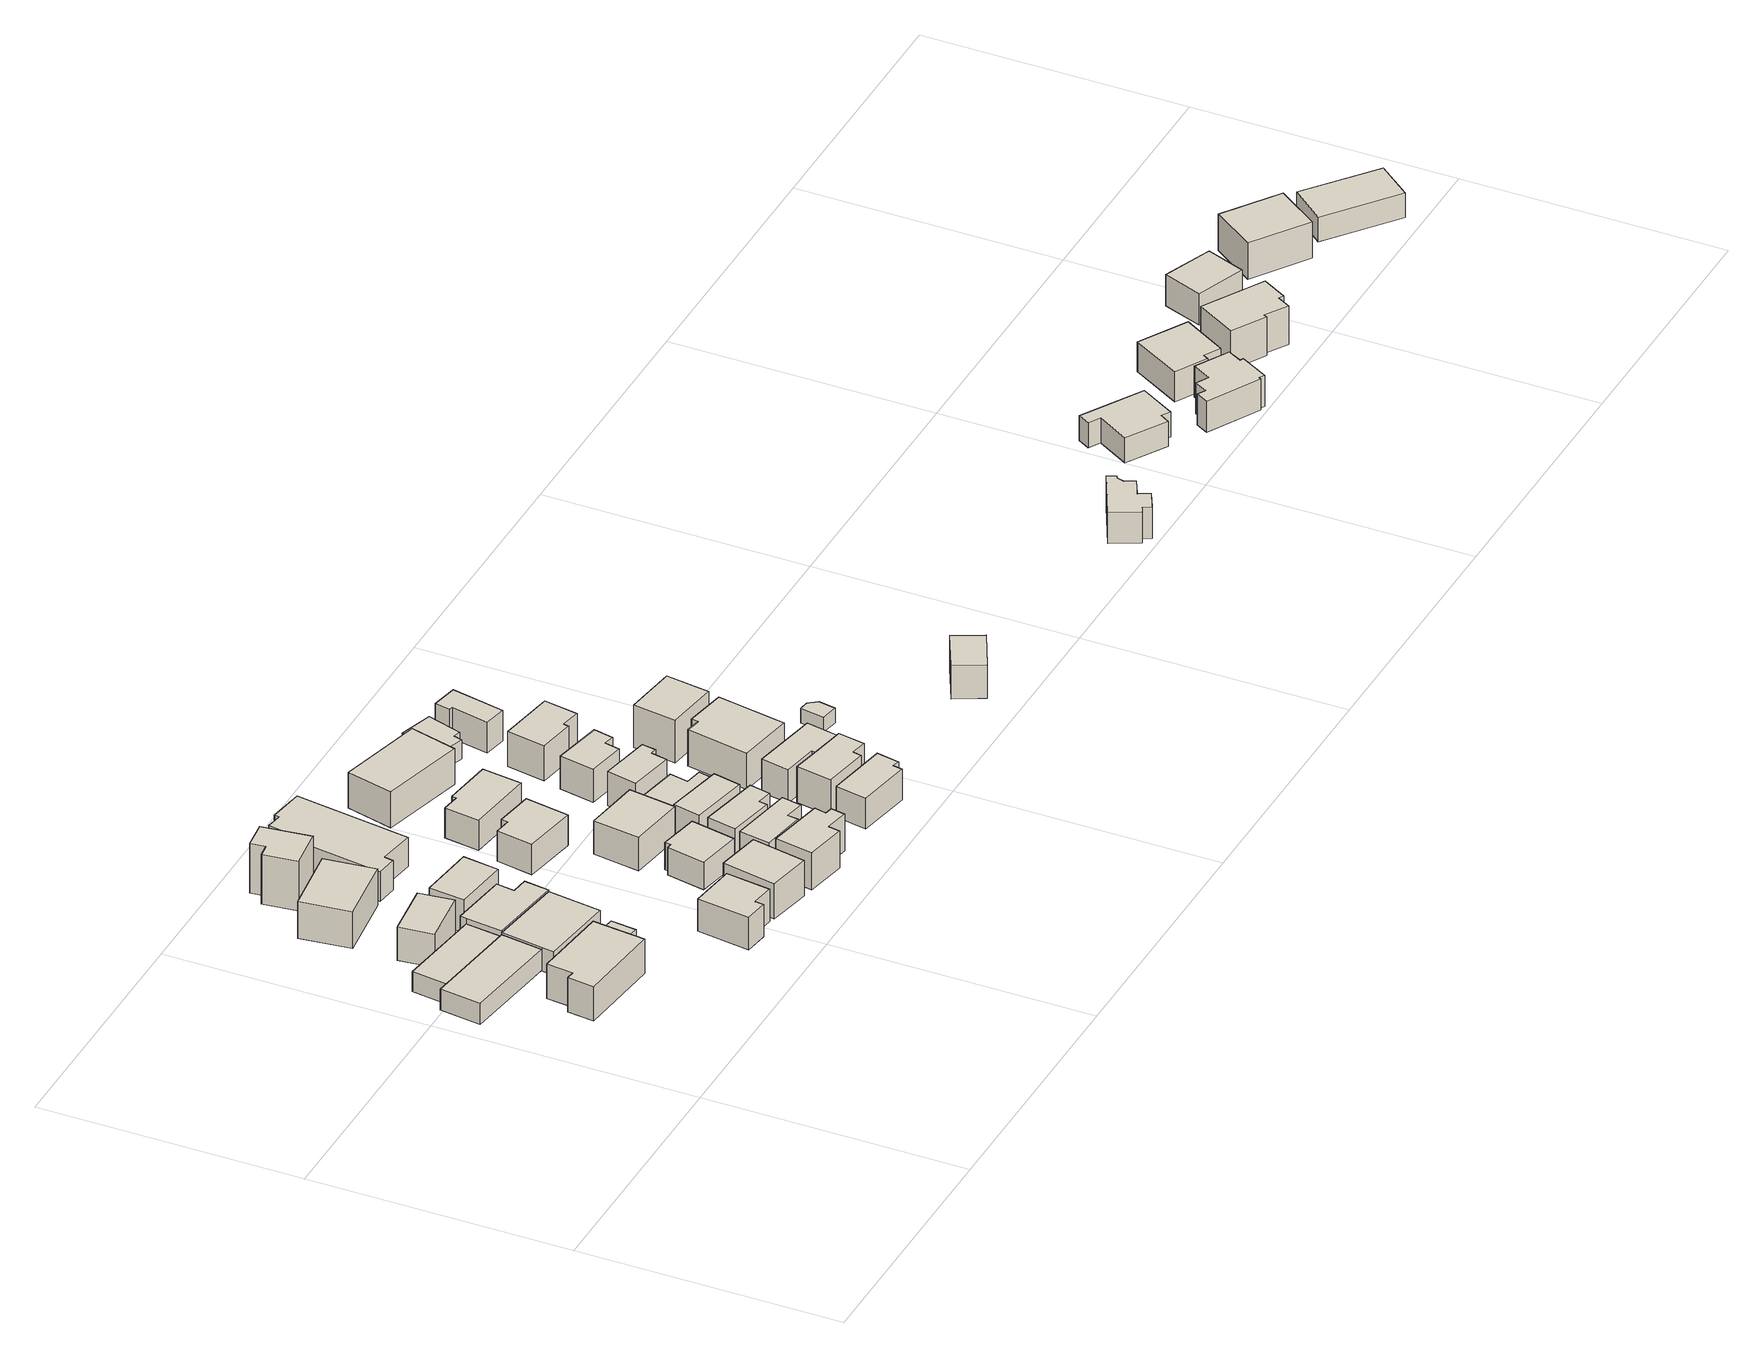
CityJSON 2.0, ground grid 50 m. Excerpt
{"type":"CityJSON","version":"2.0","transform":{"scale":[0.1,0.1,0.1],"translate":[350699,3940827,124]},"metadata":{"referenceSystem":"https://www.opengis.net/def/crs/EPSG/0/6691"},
"CityObjects":{
"building1":{"type":"Building","attributes":{"usage":"441","measuredHeight":4.8,"storeysAboveGround":1,"BuildingIDAttribute.prefecture":"14","BuildingIDAttribute.city":"14151","BuildingDetailAttribute.totalFloorArea":152.05,"BuildingDetailAttribute.buildingFootprintArea":152.05,"BuildingDetailAttribute.buildingStructureType":"610","BuildingDetailAttribute.buildingStructureOrgType":"2","BuildingDetailAttribute.orgUsage":"180","BuildingDetailAttribute.surveyYear":2015,"BuildingRiverFloodingRiskAttribute.description":"6","BuildingRiverFloodingRiskAttribute.rankOrg":"1","BuildingRiverFloodingRiskAttribute.depth":0.193,"BuildingRiverFloodingRiskAttribute.adminType":"2","BuildingRiverFloodingRiskAttribute.scale":"1"},"geometry":[{"type":"Solid","lod":"1","boundaries":[[[[0,1,2,3,4]],[[3,5,6,4]],[[2,7,5,3]],[[1,8,7,2]],[[0,9,8,1]],[[4,6,9,0]],[[5,7,8,9,6]]]]}]},
"building2":{"type":"Building","attributes":{"usage":"411","measuredHeight":8.4,"storeysAboveGround":2,"BuildingIDAttribute.prefecture":"14","BuildingIDAttribute.city":"14151","BuildingDetailAttribute.totalFloorArea":268.49,"BuildingDetailAttribute.buildingFootprintArea":134.24,"BuildingDetailAttribute.buildingStructureType":"601","BuildingDetailAttribute.buildingStructureOrgType":"1","BuildingDetailAttribute.orgUsage":"10","BuildingDetailAttribute.surveyYear":2015,"BuildingRiverFloodingRiskAttribute.description":"6","BuildingRiverFloodingRiskAttribute.rankOrg":"2","BuildingRiverFloodingRiskAttribute.depth":0.603,"BuildingRiverFloodingRiskAttribute.adminType":"2","BuildingRiverFloodingRiskAttribute.scale":"2"},"geometry":[{"type":"Solid","lod":"1","boundaries":[[[[10,11,12,13,14,15]],[[14,16,17,15]],[[13,18,16,14]],[[12,19,18,13]],[[11,20,19,12]],[[10,21,20,11]],[[15,17,21,10]],[[16,18,19,20,21,17]]]]}]},
"building3":{"type":"Building","attributes":{"usage":"441","measuredHeight":4.3,"storeysAboveGround":1,"BuildingIDAttribute.prefecture":"14","BuildingIDAttribute.city":"14151","BuildingDetailAttribute.totalFloorArea":118.46,"BuildingDetailAttribute.buildingFootprintArea":118.46,"BuildingDetailAttribute.buildingStructureType":"610","BuildingDetailAttribute.buildingStructureOrgType":"2","BuildingDetailAttribute.orgUsage":"180","BuildingDetailAttribute.surveyYear":2015,"BuildingRiverFloodingRiskAttribute.description":"6","BuildingRiverFloodingRiskAttribute.rankOrg":"1","BuildingRiverFloodingRiskAttribute.depth":0.273,"BuildingRiverFloodingRiskAttribute.adminType":"2","BuildingRiverFloodingRiskAttribute.scale":"1"},"geometry":[{"type":"Solid","lod":"1","boundaries":[[[[22,23,24,25]],[[24,26,27,25]],[[23,28,26,24]],[[22,29,28,23]],[[25,27,29,22]],[[26,28,29,27]]]]}]},
"building4":{"type":"Building","attributes":{"usage":"412","measuredHeight":7.8,"storeysAboveGround":2,"BuildingIDAttribute.prefecture":"14","BuildingIDAttribute.city":"14151","BuildingDetailAttribute.totalFloorArea":141.55,"BuildingDetailAttribute.buildingFootprintArea":70.78,"BuildingDetailAttribute.buildingStructureType":"610","BuildingDetailAttribute.buildingStructureOrgType":"2","BuildingDetailAttribute.orgUsage":"20","BuildingDetailAttribute.surveyYear":2015,"BuildingRiverFloodingRiskAttribute.description":"6","BuildingRiverFloodingRiskAttribute.rankOrg":"1","BuildingRiverFloodingRiskAttribute.depth":0.381,"BuildingRiverFloodingRiskAttribute.adminType":"2","BuildingRiverFloodingRiskAttribute.scale":"1"},"geometry":[{"type":"Solid","lod":"1","boundaries":[[[[30,31,32,33]],[[32,34,35,33]],[[31,36,34,32]],[[30,37,36,31]],[[33,35,37,30]],[[34,36,37,35]]]]}]},
"building5":{"type":"Building","attributes":{"usage":"431","measuredHeight":5.8,"storeysAboveGround":1,"BuildingIDAttribute.prefecture":"14","BuildingIDAttribute.city":"14151","BuildingDetailAttribute.totalFloorArea":150.59,"BuildingDetailAttribute.buildingFootprintArea":150.59,"BuildingDetailAttribute.buildingStructureType":"610","BuildingDetailAttribute.buildingStructureOrgType":"2","BuildingDetailAttribute.orgUsage":"143","BuildingDetailAttribute.surveyYear":2015,"BuildingRiverFloodingRiskAttribute.description":"6","BuildingRiverFloodingRiskAttribute.rankOrg":"2","BuildingRiverFloodingRiskAttribute.depth":0.802,"BuildingRiverFloodingRiskAttribute.adminType":"2","BuildingRiverFloodingRiskAttribute.scale":"2"},"geometry":[{"type":"Solid","lod":"1","boundaries":[[[[38,39,40,41,42]],[[41,43,44,42]],[[40,45,43,41]],[[39,46,45,40]],[[38,47,46,39]],[[42,44,47,38]],[[43,45,46,47,44]]]]}]},
"building6":{"type":"Building","attributes":{"BuildingIDAttribute.prefecture":"14","BuildingIDAttribute.city":"14151","BuildingDetailAttribute.surveyYear":2015,"BuildingRiverFloodingRiskAttribute.description":"6","BuildingRiverFloodingRiskAttribute.rankOrg":"1","BuildingRiverFloodingRiskAttribute.depth":0.422,"BuildingRiverFloodingRiskAttribute.adminType":"2","BuildingRiverFloodingRiskAttribute.scale":"2"},"geometry":[{"type":"Solid","lod":"1","boundaries":[[[[48,49,50,51]],[[50,52,53,51]],[[49,54,52,50]],[[48,55,54,49]],[[51,53,55,48]],[[52,54,55,53]]]]}]},
"building7":{"type":"Building","attributes":{"usage":"411","measuredHeight":8.5,"storeysAboveGround":2,"BuildingIDAttribute.prefecture":"14","BuildingIDAttribute.city":"14151","BuildingDetailAttribute.totalFloorArea":169.36,"BuildingDetailAttribute.buildingFootprintArea":84.68,"BuildingDetailAttribute.buildingStructureType":"601","BuildingDetailAttribute.buildingStructureOrgType":"1","BuildingDetailAttribute.orgUsage":"10","BuildingDetailAttribute.surveyYear":2015,"BuildingRiverFloodingRiskAttribute.description":"6","BuildingRiverFloodingRiskAttribute.rankOrg":"1","BuildingRiverFloodingRiskAttribute.depth":0.118,"BuildingRiverFloodingRiskAttribute.adminType":"2","BuildingRiverFloodingRiskAttribute.scale":"1"},"geometry":[{"type":"Solid","lod":"1","boundaries":[[[[56,57,58,59]],[[58,60,61,59]],[[57,62,60,58]],[[56,63,62,57]],[[59,61,63,56]],[[60,62,63,61]]]]}]},
"building8":{"type":"Building","attributes":{"usage":"441","measuredHeight":5.7,"storeysAboveGround":1,"BuildingIDAttribute.prefecture":"14","BuildingIDAttribute.city":"14151","BuildingDetailAttribute.totalFloorArea":109.93,"BuildingDetailAttribute.buildingFootprintArea":109.93,"BuildingDetailAttribute.buildingStructureType":"610","BuildingDetailAttribute.buildingStructureOrgType":"2","BuildingDetailAttribute.orgUsage":"180","BuildingDetailAttribute.surveyYear":2015,"BuildingRiverFloodingRiskAttribute.description":"6","BuildingRiverFloodingRiskAttribute.rankOrg":"1","BuildingRiverFloodingRiskAttribute.depth":0.0814,"BuildingRiverFloodingRiskAttribute.adminType":"2","BuildingRiverFloodingRiskAttribute.scale":"1"},"geometry":[{"type":"Solid","lod":"1","boundaries":[[[[25,24,64,65,66,67,68]],[[67,69,70,68]],[[66,71,69,67]],[[65,72,71,66]],[[64,73,72,65]],[[24,74,73,64]],[[25,75,74,24]],[[68,70,75,25]],[[69,71,72,73,74,75,70]]]]}]},
"building9":{"type":"Building","attributes":{"usage":"412","measuredHeight":7.8,"storeysAboveGround":2,"BuildingIDAttribute.prefecture":"14","BuildingIDAttribute.city":"14151","BuildingDetailAttribute.totalFloorArea":151.4,"BuildingDetailAttribute.buildingFootprintArea":75.7,"BuildingDetailAttribute.buildingStructureType":"610","BuildingDetailAttribute.buildingStructureOrgType":"2","BuildingDetailAttribute.orgUsage":"20","BuildingDetailAttribute.surveyYear":2015,"BuildingRiverFloodingRiskAttribute.description":"6","BuildingRiverFloodingRiskAttribute.rankOrg":"1","BuildingRiverFloodingRiskAttribute.depth":0.211,"BuildingRiverFloodingRiskAttribute.adminType":"2","BuildingRiverFloodingRiskAttribute.scale":"1"},"geometry":[{"type":"Solid","lod":"1","boundaries":[[[[76,77,78,79]],[[78,80,81,79]],[[77,82,80,78]],[[76,83,82,77]],[[79,81,83,76]],[[80,82,83,81]]]]}]},
"building10":{"type":"Building","attributes":{"usage":"412","measuredHeight":10.4,"storeysAboveGround":3,"BuildingIDAttribute.prefecture":"14","BuildingIDAttribute.city":"14151","BuildingDetailAttribute.totalFloorArea":185.08,"BuildingDetailAttribute.buildingFootprintArea":61.69,"BuildingDetailAttribute.buildingStructureType":"610","BuildingDetailAttribute.buildingStructureOrgType":"2","BuildingDetailAttribute.orgUsage":"20","BuildingDetailAttribute.surveyYear":2015,"BuildingRiverFloodingRiskAttribute.description":"6","BuildingRiverFloodingRiskAttribute.rankOrg":"1","BuildingRiverFloodingRiskAttribute.depth":0.418,"BuildingRiverFloodingRiskAttribute.adminType":"2","BuildingRiverFloodingRiskAttribute.scale":"1"},"geometry":[{"type":"Solid","lod":"1","boundaries":[[[[84,85,86,87,88,89]],[[88,90,91,89]],[[87,92,90,88]],[[86,93,92,87]],[[85,94,93,86]],[[84,95,94,85]],[[89,91,95,84]],[[90,92,93,94,95,91]]]]}]},
"building11":{"type":"Building","attributes":{"usage":"411","measuredHeight":7.3,"storeysAboveGround":2,"BuildingIDAttribute.prefecture":"14","BuildingIDAttribute.city":"14151","BuildingDetailAttribute.totalFloorArea":142.35,"BuildingDetailAttribute.buildingFootprintArea":71.18,"BuildingDetailAttribute.buildingStructureType":"601","BuildingDetailAttribute.buildingStructureOrgType":"1","BuildingDetailAttribute.orgUsage":"10","BuildingDetailAttribute.surveyYear":2015,"BuildingRiverFloodingRiskAttribute.description":"6","BuildingRiverFloodingRiskAttribute.rankOrg":"1","BuildingRiverFloodingRiskAttribute.depth":0.282,"BuildingRiverFloodingRiskAttribute.adminType":"2","BuildingRiverFloodingRiskAttribute.scale":"2"},"geometry":[{"type":"Solid","lod":"1","boundaries":[[[[96,97,98,99,100,101]],[[100,102,103,101]],[[99,104,102,100]],[[98,105,104,99]],[[97,106,105,98]],[[96,107,106,97]],[[101,103,107,96]],[[102,104,105,106,107,103]]]]}]},
"building12":{"type":"Building","attributes":{"usage":"411","measuredHeight":8.1,"storeysAboveGround":2,"BuildingIDAttribute.prefecture":"14","BuildingIDAttribute.city":"14151","BuildingDetailAttribute.totalFloorArea":151.4,"BuildingDetailAttribute.buildingFootprintArea":75.7,"BuildingDetailAttribute.buildingStructureType":"601","BuildingDetailAttribute.buildingStructureOrgType":"1","BuildingDetailAttribute.orgUsage":"10","BuildingDetailAttribute.surveyYear":2015,"BuildingRiverFloodingRiskAttribute.description":"6","BuildingRiverFloodingRiskAttribute.rankOrg":"1","BuildingRiverFloodingRiskAttribute.depth":0.252,"BuildingRiverFloodingRiskAttribute.adminType":"2","BuildingRiverFloodingRiskAttribute.scale":"2"},"geometry":[{"type":"Solid","lod":"1","boundaries":[[[[108,109,110,111]],[[110,112,113,111]],[[109,114,112,110]],[[108,115,114,109]],[[111,113,115,108]],[[112,114,115,113]]]]}]},
"building13":{"type":"Building","attributes":{"usage":"402","measuredHeight":6.9,"storeysAboveGround":2,"BuildingIDAttribute.prefecture":"14","BuildingIDAttribute.city":"14151","BuildingDetailAttribute.totalFloorArea":475.81,"BuildingDetailAttribute.buildingFootprintArea":237.91,"BuildingDetailAttribute.buildingStructureType":"610","BuildingDetailAttribute.buildingStructureOrgType":"2","BuildingDetailAttribute.orgUsage":"71","BuildingDetailAttribute.surveyYear":2015,"BuildingRiverFloodingRiskAttribute.description":"6","BuildingRiverFloodingRiskAttribute.rankOrg":"1","BuildingRiverFloodingRiskAttribute.depth":0.276,"BuildingRiverFloodingRiskAttribute.adminType":"2","BuildingRiverFloodingRiskAttribute.scale":"1"},"geometry":[{"type":"Solid","lod":"1","boundaries":[[[[116,117,118,119,120,121,122,123,124,125]],[[124,126,127,125]],[[123,128,126,124]],[[122,129,128,123]],[[121,130,129,122]],[[120,131,130,121]],[[119,132,131,120]],[[118,133,132,119]],[[117,134,133,118]],[[116,135,134,117]],[[125,127,135,116]],[[126,128,129,130,131,132,133,134,135,127]]]]}]},
"building14":{"type":"Building","attributes":{"usage":"411","measuredHeight":7.3,"storeysAboveGround":2,"BuildingIDAttribute.prefecture":"14","BuildingIDAttribute.city":"14151","BuildingDetailAttribute.totalFloorArea":125.75,"BuildingDetailAttribute.buildingFootprintArea":62.87,"BuildingDetailAttribute.buildingStructureType":"601","BuildingDetailAttribute.buildingStructureOrgType":"1","BuildingDetailAttribute.orgUsage":"10","BuildingDetailAttribute.surveyYear":2015,"BuildingRiverFloodingRiskAttribute.description":"6","BuildingRiverFloodingRiskAttribute.rankOrg":"1","BuildingRiverFloodingRiskAttribute.depth":0.184,"BuildingRiverFloodingRiskAttribute.adminType":"2","BuildingRiverFloodingRiskAttribute.scale":"1"},"geometry":[{"type":"Solid","lod":"1","boundaries":[[[[136,137,138,139,140,141]],[[140,142,143,141]],[[139,144,142,140]],[[138,145,144,139]],[[137,146,145,138]],[[136,147,146,137]],[[141,143,147,136]],[[142,144,145,146,147,143]]]]}]},
"building15":{"type":"Building","attributes":{"usage":"411","measuredHeight":7.7,"storeysAboveGround":2,"BuildingIDAttribute.prefecture":"14","BuildingIDAttribute.city":"14151","BuildingDetailAttribute.totalFloorArea":143.98,"BuildingDetailAttribute.buildingFootprintArea":71.99,"BuildingDetailAttribute.buildingStructureType":"601","BuildingDetailAttribute.buildingStructureOrgType":"1","BuildingDetailAttribute.orgUsage":"10","BuildingDetailAttribute.surveyYear":2015,"BuildingRiverFloodingRiskAttribute.description":"6","BuildingRiverFloodingRiskAttribute.rankOrg":"1","BuildingRiverFloodingRiskAttribute.depth":0.208,"BuildingRiverFloodingRiskAttribute.adminType":"2","BuildingRiverFloodingRiskAttribute.scale":"1"},"geometry":[{"type":"Solid","lod":"1","boundaries":[[[[148,149,150,151,152,153]],[[152,154,155,153]],[[151,156,154,152]],[[150,157,156,151]],[[149,158,157,150]],[[148,159,158,149]],[[153,155,159,148]],[[154,156,157,158,159,155]]]]}]},
"building16":{"type":"Building","attributes":{"usage":"411","measuredHeight":8.6,"storeysAboveGround":2,"BuildingIDAttribute.prefecture":"14","BuildingIDAttribute.city":"14151","BuildingDetailAttribute.totalFloorArea":134.43,"BuildingDetailAttribute.buildingFootprintArea":67.22,"BuildingDetailAttribute.buildingStructureType":"601","BuildingDetailAttribute.buildingStructureOrgType":"1","BuildingDetailAttribute.orgUsage":"10","BuildingDetailAttribute.surveyYear":2015,"BuildingRiverFloodingRiskAttribute.description":"6","BuildingRiverFloodingRiskAttribute.rankOrg":"1","BuildingRiverFloodingRiskAttribute.depth":0.07,"BuildingRiverFloodingRiskAttribute.adminType":"2","BuildingRiverFloodingRiskAttribute.scale":"2"},"geometry":[{"type":"Solid","lod":"1","boundaries":[[[[160,161,162,163,164,165,166,167]],[[166,168,169,167]],[[165,170,168,166]],[[164,171,170,165]],[[163,172,171,164]],[[162,173,172,163]],[[161,174,173,162]],[[160,175,174,161]],[[167,169,175,160]],[[168,170,171,172,173,174,175,169]]]]}]},
"building17":{"type":"Building","attributes":{"usage":"412","measuredHeight":7.8,"storeysAboveGround":2,"BuildingIDAttribute.prefecture":"14","BuildingIDAttribute.city":"14151","BuildingDetailAttribute.totalFloorArea":168.77,"BuildingDetailAttribute.buildingFootprintArea":84.38,"BuildingDetailAttribute.buildingStructureType":"601","BuildingDetailAttribute.buildingStructureOrgType":"1","BuildingDetailAttribute.orgUsage":"20","BuildingDetailAttribute.surveyYear":2015,"BuildingRiverFloodingRiskAttribute.description":"6","BuildingRiverFloodingRiskAttribute.rankOrg":"1","BuildingRiverFloodingRiskAttribute.depth":0.174,"BuildingRiverFloodingRiskAttribute.adminType":"2","BuildingRiverFloodingRiskAttribute.scale":"1"},"geometry":[{"type":"Solid","lod":"1","boundaries":[[[[176,177,178,179]],[[178,180,181,179]],[[177,182,180,178]],[[176,183,182,177]],[[179,181,183,176]],[[180,182,183,181]]]]}]},
"building18":{"type":"Building","attributes":{"usage":"411","measuredHeight":7.2,"storeysAboveGround":2,"BuildingIDAttribute.prefecture":"14","BuildingIDAttribute.city":"14151","BuildingDetailAttribute.totalFloorArea":109.63,"BuildingDetailAttribute.buildingFootprintArea":54.82,"BuildingDetailAttribute.buildingStructureType":"601","BuildingDetailAttribute.buildingStructureOrgType":"1","BuildingDetailAttribute.orgUsage":"10","BuildingDetailAttribute.surveyYear":2015,"BuildingRiverFloodingRiskAttribute.description":"6","BuildingRiverFloodingRiskAttribute.rankOrg":"1","BuildingRiverFloodingRiskAttribute.depth":0.03,"BuildingRiverFloodingRiskAttribute.adminType":"2","BuildingRiverFloodingRiskAttribute.scale":"2"},"geometry":[{"type":"Solid","lod":"1","boundaries":[[[[184,185,186,187,188,189]],[[188,190,191,189]],[[187,192,190,188]],[[186,193,192,187]],[[185,194,193,186]],[[184,195,194,185]],[[189,191,195,184]],[[190,192,193,194,195,191]]]]}]},
"building19":{"type":"Building","attributes":{"usage":"411","measuredHeight":7.5,"storeysAboveGround":2,"BuildingIDAttribute.prefecture":"14","BuildingIDAttribute.city":"14151","BuildingDetailAttribute.totalFloorArea":162.11,"BuildingDetailAttribute.buildingFootprintArea":81.06,"BuildingDetailAttribute.buildingStructureType":"601","BuildingDetailAttribute.buildingStructureOrgType":"1","BuildingDetailAttribute.orgUsage":"10","BuildingDetailAttribute.surveyYear":2015,"BuildingRiverFloodingRiskAttribute.description":"6","BuildingRiverFloodingRiskAttribute.rankOrg":"1","BuildingRiverFloodingRiskAttribute.depth":0.339,"BuildingRiverFloodingRiskAttribute.adminType":"2","BuildingRiverFloodingRiskAttribute.scale":"1"},"geometry":[{"type":"Solid","lod":"1","boundaries":[[[[196,197,198,199,200,201]],[[200,202,203,201]],[[199,204,202,200]],[[198,205,204,199]],[[197,206,205,198]],[[196,207,206,197]],[[201,203,207,196]],[[202,204,205,206,207,203]]]]}]},
"building20":{"type":"Building","attributes":{"usage":"411","measuredHeight":7,"storeysAboveGround":2,"BuildingIDAttribute.prefecture":"14","BuildingIDAttribute.city":"14151","BuildingDetailAttribute.totalFloorArea":107.17,"BuildingDetailAttribute.buildingFootprintArea":53.59,"BuildingDetailAttribute.buildingStructureType":"601","BuildingDetailAttribute.buildingStructureOrgType":"1","BuildingDetailAttribute.orgUsage":"10","BuildingDetailAttribute.surveyYear":2015,"BuildingRiverFloodingRiskAttribute.description":"6","BuildingRiverFloodingRiskAttribute.rankOrg":"2","BuildingRiverFloodingRiskAttribute.depth":0.89,"BuildingRiverFloodingRiskAttribute.adminType":"2","BuildingRiverFloodingRiskAttribute.scale":"2"},"geometry":[{"type":"Solid","lod":"1","boundaries":[[[[208,209,210,211,212,213]],[[212,214,215,213]],[[211,216,214,212]],[[210,217,216,211]],[[209,218,217,210]],[[208,219,218,209]],[[213,215,219,208]],[[214,216,217,218,219,215]]]]}]},
"building21":{"type":"Building","attributes":{"usage":"411","measuredHeight":7,"storeysAboveGround":2,"BuildingIDAttribute.prefecture":"14","BuildingIDAttribute.city":"14151","BuildingDetailAttribute.totalFloorArea":102.28,"BuildingDetailAttribute.buildingFootprintArea":51.14,"BuildingDetailAttribute.buildingStructureType":"601","BuildingDetailAttribute.buildingStructureOrgType":"1","BuildingDetailAttribute.orgUsage":"10","BuildingDetailAttribute.surveyYear":2015,"BuildingRiverFloodingRiskAttribute.description":"6","BuildingRiverFloodingRiskAttribute.rankOrg":"1","BuildingRiverFloodingRiskAttribute.depth":0.294,"BuildingRiverFloodingRiskAttribute.adminType":"2","BuildingRiverFloodingRiskAttribute.scale":"1"},"geometry":[{"type":"Solid","lod":"1","boundaries":[[[[220,221,222,223]],[[222,224,225,223]],[[221,226,224,222]],[[220,227,226,221]],[[223,225,227,220]],[[224,226,227,225]]]]}]},
"building22":{"type":"Building","attributes":{"usage":"412","measuredHeight":8.3,"storeysAboveGround":2,"BuildingIDAttribute.prefecture":"14","BuildingIDAttribute.city":"14151","BuildingDetailAttribute.totalFloorArea":263.68,"BuildingDetailAttribute.buildingFootprintArea":131.84,"BuildingDetailAttribute.buildingStructureType":"601","BuildingDetailAttribute.buildingStructureOrgType":"1","BuildingDetailAttribute.orgUsage":"20","BuildingDetailAttribute.surveyYear":2015,"BuildingRiverFloodingRiskAttribute.description":"6","BuildingRiverFloodingRiskAttribute.rankOrg":"2","BuildingRiverFloodingRiskAttribute.depth":0.596,"BuildingRiverFloodingRiskAttribute.adminType":"2","BuildingRiverFloodingRiskAttribute.scale":"1"},"geometry":[{"type":"Solid","lod":"1","boundaries":[[[[228,229,230,231]],[[230,232,233,231]],[[229,234,232,230]],[[228,235,234,229]],[[231,233,235,228]],[[232,234,235,233]]]]}]},
"building23":{"type":"Building","attributes":{"usage":"413","measuredHeight":6.5,"storeysAboveGround":1,"BuildingIDAttribute.prefecture":"14","BuildingIDAttribute.city":"14151","BuildingDetailAttribute.totalFloorArea":35.43,"BuildingDetailAttribute.buildingFootprintArea":35.43,"BuildingDetailAttribute.buildingStructureType":"601","BuildingDetailAttribute.buildingStructureOrgType":"1","BuildingDetailAttribute.orgUsage":"30","BuildingDetailAttribute.surveyYear":2015,"BuildingRiverFloodingRiskAttribute.description":"6","BuildingRiverFloodingRiskAttribute.rankOrg":"1","BuildingRiverFloodingRiskAttribute.depth":0.294,"BuildingRiverFloodingRiskAttribute.adminType":"2","BuildingRiverFloodingRiskAttribute.scale":"1"},"geometry":[{"type":"Solid","lod":"1","boundaries":[[[[236,237,238,239,240,241]],[[240,242,243,241]],[[239,244,242,240]],[[238,245,244,239]],[[237,246,245,238]],[[236,247,246,237]],[[241,243,247,236]],[[242,244,245,246,247,243]]]]}]},
"building24":{"type":"Building","attributes":{"usage":"413","measuredHeight":7.8,"storeysAboveGround":2,"BuildingIDAttribute.prefecture":"14","BuildingIDAttribute.city":"14151","BuildingDetailAttribute.totalFloorArea":93.58,"BuildingDetailAttribute.buildingFootprintArea":46.79,"BuildingDetailAttribute.buildingStructureType":"601","BuildingDetailAttribute.buildingStructureOrgType":"1","BuildingDetailAttribute.orgUsage":"30","BuildingDetailAttribute.surveyYear":2015,"BuildingRiverFloodingRiskAttribute.description":"6","BuildingRiverFloodingRiskAttribute.rankOrg":"1","BuildingRiverFloodingRiskAttribute.depth":0.144,"BuildingRiverFloodingRiskAttribute.adminType":"2","BuildingRiverFloodingRiskAttribute.scale":"1"},"geometry":[{"type":"Solid","lod":"1","boundaries":[[[[248,249,250,251,252,253]],[[252,254,255,253]],[[251,256,254,252]],[[250,257,256,251]],[[249,258,257,250]],[[248,259,258,249]],[[253,255,259,248]],[[254,256,257,258,259,255]]]]}]},
"building25":{"type":"Building","attributes":{"usage":"411","measuredHeight":7.4,"storeysAboveGround":2,"BuildingIDAttribute.prefecture":"14","BuildingIDAttribute.city":"14151","BuildingDetailAttribute.totalFloorArea":120.12,"BuildingDetailAttribute.buildingFootprintArea":60.06,"BuildingDetailAttribute.buildingStructureType":"601","BuildingDetailAttribute.buildingStructureOrgType":"1","BuildingDetailAttribute.orgUsage":"10","BuildingDetailAttribute.surveyYear":2015,"BuildingRiverFloodingRiskAttribute.description":"6","BuildingRiverFloodingRiskAttribute.rankOrg":"2","BuildingRiverFloodingRiskAttribute.depth":0.86,"BuildingRiverFloodingRiskAttribute.adminType":"2","BuildingRiverFloodingRiskAttribute.scale":"2"},"geometry":[{"type":"Solid","lod":"1","boundaries":[[[[260,261,262,263,264,265]],[[264,266,267,265]],[[263,268,266,264]],[[262,269,268,263]],[[261,270,269,262]],[[260,271,270,261]],[[265,267,271,260]],[[266,268,269,270,271,267]]]]}]},
"building26":{"type":"Building","attributes":{"usage":"411","measuredHeight":7.4,"storeysAboveGround":2,"BuildingIDAttribute.prefecture":"14","BuildingIDAttribute.city":"14151","BuildingDetailAttribute.totalFloorArea":85.81,"BuildingDetailAttribute.buildingFootprintArea":42.9,"BuildingDetailAttribute.buildingStructureType":"601","BuildingDetailAttribute.buildingStructureOrgType":"1","BuildingDetailAttribute.orgUsage":"10","BuildingDetailAttribute.surveyYear":2015,"BuildingRiverFloodingRiskAttribute.description":"6","BuildingRiverFloodingRiskAttribute.rankOrg":"1","BuildingRiverFloodingRiskAttribute.depth":0.112,"BuildingRiverFloodingRiskAttribute.adminType":"2","BuildingRiverFloodingRiskAttribute.scale":"1"},"geometry":[{"type":"Solid","lod":"1","boundaries":[[[[272,273,274,275,276,277]],[[276,278,279,277]],[[275,280,278,276]],[[274,281,280,275]],[[273,282,281,274]],[[272,283,282,273]],[[277,279,283,272]],[[278,280,281,282,283,279]]]]}]},
"building27":{"type":"Building","attributes":{"usage":"411","measuredHeight":7.8,"storeysAboveGround":2,"BuildingIDAttribute.prefecture":"14","BuildingIDAttribute.city":"14151","BuildingDetailAttribute.totalFloorArea":131.12,"BuildingDetailAttribute.buildingFootprintArea":65.56,"BuildingDetailAttribute.buildingStructureType":"601","BuildingDetailAttribute.buildingStructureOrgType":"1","BuildingDetailAttribute.orgUsage":"10","BuildingDetailAttribute.surveyYear":2015,"BuildingRiverFloodingRiskAttribute.description":"6","BuildingRiverFloodingRiskAttribute.rankOrg":"1","BuildingRiverFloodingRiskAttribute.depth":0.38,"BuildingRiverFloodingRiskAttribute.adminType":"2","BuildingRiverFloodingRiskAttribute.scale":"2"},"geometry":[{"type":"Solid","lod":"1","boundaries":[[[[284,285,286,287,288,289,290]],[[289,291,292,290]],[[288,293,291,289]],[[287,294,293,288]],[[286,295,294,287]],[[285,296,295,286]],[[284,297,296,285]],[[290,292,297,284]],[[291,293,294,295,296,297,292]]]]}]},
"building28":{"type":"Building","attributes":{"usage":"411","measuredHeight":4.8,"storeysAboveGround":2,"BuildingIDAttribute.prefecture":"14","BuildingIDAttribute.city":"14151","BuildingDetailAttribute.totalFloorArea":90.64,"BuildingDetailAttribute.buildingFootprintArea":45.32,"BuildingDetailAttribute.buildingStructureType":"601","BuildingDetailAttribute.buildingStructureOrgType":"1","BuildingDetailAttribute.orgUsage":"10","BuildingDetailAttribute.surveyYear":2015,"BuildingRiverFloodingRiskAttribute.description":"6","BuildingRiverFloodingRiskAttribute.rankOrg":"1","BuildingRiverFloodingRiskAttribute.depth":0.482,"BuildingRiverFloodingRiskAttribute.adminType":"2","BuildingRiverFloodingRiskAttribute.scale":"1"},"geometry":[{"type":"Solid","lod":"1","boundaries":[[[[298,299,300,301,302,303,304,305]],[[304,306,307,305]],[[303,308,306,304]],[[302,309,308,303]],[[301,310,309,302]],[[300,311,310,301]],[[299,312,311,300]],[[298,313,312,299]],[[305,307,313,298]],[[306,308,309,310,311,312,313,307]]]]}]},
"building29":{"type":"Building","attributes":{"usage":"411","measuredHeight":8,"storeysAboveGround":2,"BuildingIDAttribute.prefecture":"14","BuildingIDAttribute.city":"14151","BuildingDetailAttribute.totalFloorArea":131.17,"BuildingDetailAttribute.buildingFootprintArea":65.58,"BuildingDetailAttribute.buildingStructureType":"601","BuildingDetailAttribute.buildingStructureOrgType":"1","BuildingDetailAttribute.orgUsage":"10","BuildingDetailAttribute.surveyYear":2015,"BuildingRiverFloodingRiskAttribute.description":"6","BuildingRiverFloodingRiskAttribute.rankOrg":"1","BuildingRiverFloodingRiskAttribute.depth":0.146,"BuildingRiverFloodingRiskAttribute.adminType":"2","BuildingRiverFloodingRiskAttribute.scale":"2"},"geometry":[{"type":"Solid","lod":"1","boundaries":[[[[286,314,315,316,317,287]],[[317,318,319,287]],[[316,320,318,317]],[[315,321,320,316]],[[314,322,321,315]],[[286,323,322,314]],[[287,319,323,286]],[[318,320,321,322,323,319]]]]}]},
"building30":{"type":"Building","attributes":{"usage":"411","measuredHeight":8,"storeysAboveGround":2,"BuildingIDAttribute.prefecture":"14","BuildingIDAttribute.city":"14151","BuildingDetailAttribute.totalFloorArea":158.24,"BuildingDetailAttribute.buildingFootprintArea":79.12,"BuildingDetailAttribute.buildingStructureType":"610","BuildingDetailAttribute.buildingStructureOrgType":"2","BuildingDetailAttribute.orgUsage":"10","BuildingDetailAttribute.surveyYear":2015,"BuildingRiverFloodingRiskAttribute.description":"6","BuildingRiverFloodingRiskAttribute.rankOrg":"1","BuildingRiverFloodingRiskAttribute.depth":0.432,"BuildingRiverFloodingRiskAttribute.adminType":"2","BuildingRiverFloodingRiskAttribute.scale":"1"},"geometry":[{"type":"Solid","lod":"1","boundaries":[[[[324,325,326,327,328,329]],[[328,330,331,329]],[[327,332,330,328]],[[326,333,332,327]],[[325,334,333,326]],[[324,335,334,325]],[[329,331,335,324]],[[330,332,333,334,335,331]]]]}]},
"building31":{"type":"Building","attributes":{"usage":"411","measuredHeight":9.6,"storeysAboveGround":2,"BuildingIDAttribute.prefecture":"14","BuildingIDAttribute.city":"14151","BuildingDetailAttribute.totalFloorArea":239.34,"BuildingDetailAttribute.buildingFootprintArea":119.67,"BuildingDetailAttribute.buildingStructureType":"601","BuildingDetailAttribute.buildingStructureOrgType":"1","BuildingDetailAttribute.orgUsage":"10","BuildingDetailAttribute.surveyYear":2015,"BuildingRiverFloodingRiskAttribute.description":"6","BuildingRiverFloodingRiskAttribute.rankOrg":"1","BuildingRiverFloodingRiskAttribute.depth":0.324,"BuildingRiverFloodingRiskAttribute.adminType":"2","BuildingRiverFloodingRiskAttribute.scale":"1"},"geometry":[{"type":"Solid","lod":"1","boundaries":[[[[336,337,338,339,340,341]],[[340,342,343,341]],[[339,344,342,340]],[[338,345,344,339]],[[337,346,345,338]],[[336,347,346,337]],[[341,343,347,336]],[[342,344,345,346,347,343]]]]}]},
"building32":{"type":"Building","attributes":{"usage":"411","measuredHeight":7.5,"storeysAboveGround":2,"BuildingIDAttribute.prefecture":"14","BuildingIDAttribute.city":"14151","BuildingDetailAttribute.totalFloorArea":80,"BuildingDetailAttribute.buildingFootprintArea":40,"BuildingDetailAttribute.buildingStructureType":"601","BuildingDetailAttribute.buildingStructureOrgType":"1","BuildingDetailAttribute.orgUsage":"10","BuildingDetailAttribute.surveyYear":2015,"BuildingRiverFloodingRiskAttribute.description":"6","BuildingRiverFloodingRiskAttribute.rankOrg":"2","BuildingRiverFloodingRiskAttribute.depth":0.552,"BuildingRiverFloodingRiskAttribute.adminType":"2","BuildingRiverFloodingRiskAttribute.scale":"1"},"geometry":[{"type":"Solid","lod":"1","boundaries":[[[[348,349,350,351,352,353]],[[352,354,355,353]],[[351,356,354,352]],[[350,357,356,351]],[[349,358,357,350]],[[348,359,358,349]],[[353,355,359,348]],[[354,356,357,358,359,355]]]]}]},
"building33":{"type":"Building","attributes":{"usage":"411","measuredHeight":10.4,"storeysAboveGround":2,"BuildingIDAttribute.prefecture":"14","BuildingIDAttribute.city":"14151","BuildingDetailAttribute.totalFloorArea":144.34,"BuildingDetailAttribute.buildingFootprintArea":72.17,"BuildingDetailAttribute.buildingStructureType":"601","BuildingDetailAttribute.buildingStructureOrgType":"1","BuildingDetailAttribute.orgUsage":"10","BuildingDetailAttribute.surveyYear":2015,"BuildingRiverFloodingRiskAttribute.description":"6","BuildingRiverFloodingRiskAttribute.rankOrg":"1","BuildingRiverFloodingRiskAttribute.depth":0.106,"BuildingRiverFloodingRiskAttribute.adminType":"2","BuildingRiverFloodingRiskAttribute.scale":"1"},"geometry":[{"type":"Solid","lod":"1","boundaries":[[[[360,361,362,363]],[[362,364,365,363]],[[361,366,364,362]],[[360,367,366,361]],[[363,365,367,360]],[[364,366,367,365]]]]}]},
"building34":{"type":"Building","attributes":{"BuildingIDAttribute.prefecture":"14","BuildingIDAttribute.city":"14151","BuildingDetailAttribute.surveyYear":2015,"BuildingRiverFloodingRiskAttribute.description":"6","BuildingRiverFloodingRiskAttribute.rankOrg":"1","BuildingRiverFloodingRiskAttribute.depth":0.346,"BuildingRiverFloodingRiskAttribute.adminType":"2","BuildingRiverFloodingRiskAttribute.scale":"1"},"geometry":[{"type":"Solid","lod":"1","boundaries":[[[[368,369,370,371,372]],[[371,373,374,372]],[[370,375,373,371]],[[369,376,375,370]],[[368,377,376,369]],[[372,374,377,368]],[[373,375,376,377,374]]]]}]},
"building35":{"type":"Building","attributes":{"usage":"411","measuredHeight":7.6,"storeysAboveGround":2,"BuildingIDAttribute.prefecture":"14","BuildingIDAttribute.city":"14151","BuildingDetailAttribute.totalFloorArea":88.78,"BuildingDetailAttribute.buildingFootprintArea":44.39,"BuildingDetailAttribute.buildingStructureType":"601","BuildingDetailAttribute.buildingStructureOrgType":"1","BuildingDetailAttribute.orgUsage":"10","BuildingDetailAttribute.surveyYear":2015,"BuildingRiverFloodingRiskAttribute.description":"6","BuildingRiverFloodingRiskAttribute.rankOrg":"1","BuildingRiverFloodingRiskAttribute.depth":0.306,"BuildingRiverFloodingRiskAttribute.adminType":"2","BuildingRiverFloodingRiskAttribute.scale":"1"},"geometry":[{"type":"Solid","lod":"1","boundaries":[[[[378,379,380,381]],[[380,382,383,381]],[[379,384,382,380]],[[378,385,384,379]],[[381,383,385,378]],[[382,384,385,383]]]]}]},
"building36":{"type":"Building","attributes":{"usage":"411","measuredHeight":7,"storeysAboveGround":2,"BuildingIDAttribute.prefecture":"14","BuildingIDAttribute.city":"14151","BuildingDetailAttribute.totalFloorArea":101.5,"BuildingDetailAttribute.buildingFootprintArea":50.75,"BuildingDetailAttribute.buildingStructureType":"601","BuildingDetailAttribute.buildingStructureOrgType":"1","BuildingDetailAttribute.orgUsage":"10","BuildingDetailAttribute.surveyYear":2015,"BuildingRiverFloodingRiskAttribute.description":"6","BuildingRiverFloodingRiskAttribute.rankOrg":"2","BuildingRiverFloodingRiskAttribute.depth":0.826,"BuildingRiverFloodingRiskAttribute.adminType":"2","BuildingRiverFloodingRiskAttribute.scale":"1"},"geometry":[{"type":"Solid","lod":"1","boundaries":[[[[386,387,388,389,390,391,392,393,394,395,396]],[[395,397,398,396]],[[394,399,397,395]],[[393,400,399,394]],[[392,401,400,393]],[[391,402,401,392]],[[390,403,402,391]],[[389,404,403,390]],[[388,405,404,389]],[[387,406,405,388]],[[386,407,406,387]],[[396,398,407,386]],[[397,399,400,401,402,403,404,405,406,407,398]]]]}]},
"building37":{"type":"Building","attributes":{"usage":"411","measuredHeight":7.3,"storeysAboveGround":2,"BuildingIDAttribute.prefecture":"14","BuildingIDAttribute.city":"14151","BuildingDetailAttribute.totalFloorArea":179.99,"BuildingDetailAttribute.buildingFootprintArea":90,"BuildingDetailAttribute.buildingStructureType":"601","BuildingDetailAttribute.buildingStructureOrgType":"1","BuildingDetailAttribute.orgUsage":"10","BuildingDetailAttribute.surveyYear":2015,"BuildingRiverFloodingRiskAttribute.description":"6","BuildingRiverFloodingRiskAttribute.rankOrg":"1","BuildingRiverFloodingRiskAttribute.depth":0.369,"BuildingRiverFloodingRiskAttribute.adminType":"2","BuildingRiverFloodingRiskAttribute.scale":"1"},"geometry":[{"type":"Solid","lod":"1","boundaries":[[[[408,409,410,411,412,413,414,415]],[[414,416,417,415]],[[413,418,416,414]],[[412,419,418,413]],[[411,420,419,412]],[[410,421,420,411]],[[409,422,421,410]],[[408,423,422,409]],[[415,417,423,408]],[[416,418,419,420,421,422,423,417]]]]}]},
"building38":{"type":"Building","attributes":{"usage":"411","measuredHeight":7.3,"storeysAboveGround":2,"BuildingIDAttribute.prefecture":"14","BuildingIDAttribute.city":"14151","BuildingDetailAttribute.totalFloorArea":157.36,"BuildingDetailAttribute.buildingFootprintArea":78.68,"BuildingDetailAttribute.buildingStructureType":"601","BuildingDetailAttribute.buildingStructureOrgType":"1","BuildingDetailAttribute.orgUsage":"10","BuildingDetailAttribute.surveyYear":2015,"BuildingRiverFloodingRiskAttribute.description":"6","BuildingRiverFloodingRiskAttribute.rankOrg":"2","BuildingRiverFloodingRiskAttribute.depth":1.01,"BuildingRiverFloodingRiskAttribute.adminType":"2","BuildingRiverFloodingRiskAttribute.scale":"1"},"geometry":[{"type":"Solid","lod":"1","boundaries":[[[[424,425,426,427,428,429,430,431,432,433,434,435]],[[434,436,437,435]],[[433,438,436,434]],[[432,439,438,433]],[[431,440,439,432]],[[430,441,440,431]],[[429,442,441,430]],[[428,443,442,429]],[[427,444,443,428]],[[426,445,444,427]],[[425,446,445,426]],[[424,447,446,425]],[[435,437,447,424]],[[436,438,439,440,441,442,443,444,445,446,447,437]]]]}]},
"building39":{"type":"Building","attributes":{"usage":"411","measuredHeight":7.4,"storeysAboveGround":2,"BuildingIDAttribute.prefecture":"14","BuildingIDAttribute.city":"14151","BuildingDetailAttribute.totalFloorArea":181.16,"BuildingDetailAttribute.buildingFootprintArea":90.58,"BuildingDetailAttribute.buildingStructureType":"601","BuildingDetailAttribute.buildingStructureOrgType":"1","BuildingDetailAttribute.orgUsage":"10","BuildingDetailAttribute.surveyYear":2015,"BuildingRiverFloodingRiskAttribute.description":"6","BuildingRiverFloodingRiskAttribute.rankOrg":"2","BuildingRiverFloodingRiskAttribute.depth":0.859,"BuildingRiverFloodingRiskAttribute.adminType":"2","BuildingRiverFloodingRiskAttribute.scale":"1"},"geometry":[{"type":"Solid","lod":"1","boundaries":[[[[448,449,450,451,452,453]],[[452,454,455,453]],[[451,456,454,452]],[[450,457,456,451]],[[449,458,457,450]],[[448,459,458,449]],[[453,455,459,448]],[[454,456,457,458,459,455]]]]}]},
"building40":{"type":"Building","attributes":{"usage":"411","measuredHeight":9.7,"storeysAboveGround":2,"BuildingIDAttribute.prefecture":"14","BuildingIDAttribute.city":"14151","BuildingDetailAttribute.totalFloorArea":187.23,"BuildingDetailAttribute.buildingFootprintArea":93.62,"BuildingDetailAttribute.buildingStructureType":"601","BuildingDetailAttribute.buildingStructureOrgType":"1","BuildingDetailAttribute.orgUsage":"10","BuildingDetailAttribute.surveyYear":2015,"BuildingRiverFloodingRiskAttribute.description":"6","BuildingRiverFloodingRiskAttribute.rankOrg":"2","BuildingRiverFloodingRiskAttribute.depth":1.12,"BuildingRiverFloodingRiskAttribute.adminType":"2","BuildingRiverFloodingRiskAttribute.scale":"1"},"geometry":[{"type":"Solid","lod":"1","boundaries":[[[[460,461,462,463,464,465,466,467]],[[466,468,469,467]],[[465,470,468,466]],[[464,471,470,465]],[[463,472,471,464]],[[462,473,472,463]],[[461,474,473,462]],[[460,475,474,461]],[[467,469,475,460]],[[468,470,471,472,473,474,475,469]]]]}]},
"building41":{"type":"Building","attributes":{"measuredHeight":7.6,"BuildingIDAttribute.prefecture":"14","BuildingIDAttribute.city":"14151","BuildingDetailAttribute.surveyYear":2015,"BuildingRiverFloodingRiskAttribute.description":"6","BuildingRiverFloodingRiskAttribute.rankOrg":"2","BuildingRiverFloodingRiskAttribute.depth":0.874,"BuildingRiverFloodingRiskAttribute.adminType":"2","BuildingRiverFloodingRiskAttribute.scale":"1"},"geometry":[{"type":"Solid","lod":"1","boundaries":[[[[476,477,478,479]],[[478,480,481,479]],[[477,482,480,478]],[[476,483,482,477]],[[479,481,483,476]],[[480,482,483,481]]]]}]},
"building42":{"type":"Building","attributes":{"usage":"411","measuredHeight":8.9,"storeysAboveGround":2,"BuildingIDAttribute.prefecture":"14","BuildingIDAttribute.city":"14151","BuildingDetailAttribute.totalFloorArea":208.71,"BuildingDetailAttribute.buildingFootprintArea":104.35,"BuildingDetailAttribute.buildingStructureType":"601","BuildingDetailAttribute.buildingStructureOrgType":"1","BuildingDetailAttribute.orgUsage":"10","BuildingDetailAttribute.surveyYear":2015,"BuildingRiverFloodingRiskAttribute.description":"6","BuildingRiverFloodingRiskAttribute.rankOrg":"2","BuildingRiverFloodingRiskAttribute.depth":0.935,"BuildingRiverFloodingRiskAttribute.adminType":"2","BuildingRiverFloodingRiskAttribute.scale":"1"},"geometry":[{"type":"Solid","lod":"1","boundaries":[[[[484,485,486,487]],[[486,488,489,487]],[[485,490,488,486]],[[484,491,490,485]],[[487,489,491,484]],[[488,490,491,489]]]]}]},
"building43":{"type":"Building","attributes":{"usage":"411","measuredHeight":5.8,"storeysAboveGround":2,"BuildingIDAttribute.prefecture":"14","BuildingIDAttribute.city":"14151","BuildingDetailAttribute.totalFloorArea":148.29,"BuildingDetailAttribute.buildingFootprintArea":74.15,"BuildingDetailAttribute.buildingStructureType":"601","BuildingDetailAttribute.buildingStructureOrgType":"1","BuildingDetailAttribute.orgUsage":"10","BuildingDetailAttribute.surveyYear":2015,"BuildingRiverFloodingRiskAttribute.description":"6","BuildingRiverFloodingRiskAttribute.rankOrg":"2","BuildingRiverFloodingRiskAttribute.depth":1.12,"BuildingRiverFloodingRiskAttribute.adminType":"2","BuildingRiverFloodingRiskAttribute.scale":"1"},"geometry":[{"type":"Solid","lod":"1","boundaries":[[[[492,493,494,495]],[[494,496,497,495]],[[493,498,496,494]],[[492,499,498,493]],[[495,497,499,492]],[[496,498,499,497]]]]}]}
},
"vertices":[
[193,385,29],[4,410,29],[15,489,29],[37,486,29],[204,464,29],[37,486,72],[204,464,72],[15,489,72],[4,410,72],[193,385,72],
[92,241,31],[98,292,31],[114,290,31],[119,341,31],[267,324,31],[256,223,31],[267,324,101],[256,223,101],[119,341,101],[114,290,101],[98,292,101],[92,241,101],
[37,486,27],[47,556,27],[213,534,27],[204,464,27],[213,534,68],[204,464,68],[47,556,68],[37,486,68],
[128,553,26],[121,619,26],[227,631,26],[235,565,26],[227,631,94],[235,565,94],[121,619,94],[128,553,94],
[348,444,28],[334,342,28],[190,361,28],[193,385,28],[204,464,28],[193,385,76],[204,464,76],[190,361,76],[334,342,76],[348,444,76],
[330,274,29],[287,280,29],[293,329,29],[336,323,29],[293,329,59],[336,323,59],[287,280,59],[330,274,59],
[254,717,26],[121,701,26],[109,798,26],[242,815,26],[109,798,101],[242,815,101],[121,701,101],[254,717,101],
[215,546,27],[327,531,27],[322,496,27],[354,492,27],[348,444,27],[354,492,79],[348,444,79],[322,496,79],[327,531,79],[215,546,79],[213,534,79],[204,464,79],
[242,551,26],[250,620,26],[358,607,26],[349,538,26],[358,607,93],[349,538,93],[250,620,93],[242,551,93],
[261,840,26],[183,831,26],[175,896,26],[199,899,26],[196,928,26],[249,934,26],[196,928,127],[249,934,127],[199,899,127],[175,896,127],[183,831,127],[261,840,127],
[408,196,30],[497,184,30],[485,99,30],[442,105,30],[440,89,30],[394,95,30],[440,89,96],[394,95,96],[442,105,96],[485,99,96],[497,184,96],[408,196,96],
[580,79,29],[496,95,29],[516,199,29],[600,183,29],[516,199,101],[600,183,101],[496,95,101],[580,79,101],
[382,721,24],[312,732,24],[309,714,24],[269,720,24],[299,926,24],[310,924,24],[314,948,24],[345,943,24],[346,952,24],[414,942,24],[346,952,84],[414,942,84],[345,943,84],[314,948,84],[310,924,84],[299,926,84],[269,720,84],[309,714,84],[312,732,84],[382,721,84],
[612,224,27],[527,241,27],[541,314,27],[551,313,27],[553,325,27],[629,310,27],[553,325,83],[629,310,83],[551,313,83],[541,314,83],[527,241,83],[612,224,83],
[447,522,25],[459,592,25],[490,587,25],[492,600,25],[566,588,25],[552,504,25],[566,588,87],[552,504,87],[492,600,87],[490,587,87],[459,592,87],[447,522,87],
[728,129,26],[723,106,26],[738,103,26],[733,76,26],[688,84,26],[684,62,26],[605,77,26],[618,150,26],[605,77,101],[618,150,101],[684,62,101],[688,84,101],[733,76,101],[738,103,101],[723,106,101],[728,129,101],
[531,363,27],[544,453,27],[653,437,27],[640,347,27],[653,437,95],[640,347,95],[544,453,95],[531,363,95],
[753,201,24],[746,163,24],[709,170,24],[706,149,24],[622,164,24],[632,223,24],[622,164,86],[632,223,86],[706,149,86],[709,170,86],[746,163,86],[753,201,86],
[608,617,23],[477,635,23],[487,702,23],[522,697,23],[523,706,23],[618,693,23],[523,706,84],[618,693,84],[522,697,84],[487,702,84],[477,635,84],[608,617,84],
[763,265,24],[755,225,24],[726,231,24],[723,215,24],[635,233,24],[646,289,24],[635,233,86],[646,289,86],[723,215,86],[726,231,86],[755,225,86],[763,265,86],
[647,305,25],[658,358,25],[769,335,25],[758,282,25],[769,335,85],[758,282,85],[658,358,85],[647,305,85],
[638,755,22],[476,797,22],[499,887,22],[662,845,22],[499,887,95],[662,845,95],[476,797,95],[638,755,95],
[654,362,25],[666,423,25],[750,407,25],[743,372,25],[776,366,25],[770,339,25],[776,366,75],[770,339,75],[743,372,75],[750,407,75],[666,423,75],[654,362,75],
[786,476,23],[781,449,23],[769,451,23],[763,420,23],[677,437,23],[689,495,23],[677,437,93],[689,495,93],[763,420,93],[769,451,93],[781,449,93],[786,476,93],
[935,110,26],[927,67,26],[913,70,26],[910,52,26],[806,71,26],[817,131,26],[806,71,89],[817,131,89],[910,52,89],[913,70,89],[927,67,89],[935,110,89],
[787,531,23],[767,536,23],[761,507,23],[687,521,23],[700,588,23],[795,569,23],[700,588,90],[795,569,90],[687,521,90],[761,507,90],[767,536,90],[787,531,90],
[818,142,25],[830,210,25],[887,199,25],[949,188,25],[940,137,25],[909,143,25],[906,126,25],[909,143,98],[906,126,98],[940,137,98],[949,188,98],[887,199,98],[830,210,98],[818,142,98],
[666,806,22],[687,875,22],[751,855,22],[730,788,22],[716,792,22],[711,776,22],[674,788,22],[678,802,22],[674,788,61],[678,802,61],[711,776,61],[716,792,61],[730,788,61],[751,855,61],[687,875,61],[666,806,61],
[889,210,25],[822,222,25],[832,276,25],[961,252,25],[961,252,93],[949,188,93],[832,276,93],[822,222,93],[889,210,93],[887,199,93],
[833,679,22],[822,614,22],[784,621,22],[782,611,22],[711,623,22],[724,697,22],[711,623,93],[724,697,93],[782,611,93],[784,621,93],[822,614,93],[833,679,93],
[938,284,24],[830,303,24],[851,422,24],[880,416,24],[882,430,24],[961,416,24],[882,430,98],[961,416,98],[880,416,98],[851,422,98],[830,303,98],[938,284,98],
[752,817,22],[758,847,22],[808,837,22],[788,736,22],[745,744,22],[759,816,22],[745,744,85],[759,816,85],[788,736,85],[808,837,85],[758,847,85],[752,817,85],
[966,515,22],[954,432,22],[852,446,22],[864,529,22],[852,446,109],[864,529,109],[954,432,109],[966,515,109],
[1041,259,22],[1049,306,22],[1068,303,22],[1080,286,22],[1074,253,22],[1080,286,52],[1074,253,52],[1068,303,52],[1049,306,52],[1041,259,52],
[1224,108,20],[1303,148,20],[1330,93,20],[1251,54,20],[1330,93,88],[1251,54,88],[1303,148,88],[1224,108,88],
[1757,68,15],[1853,116,15],[1861,100,15],[1856,97,15],[1852,83,15],[1862,64,15],[1828,47,15],[1839,26,15],[1802,7,15],[1795,22,15],[1783,16,15],[1795,22,79],[1783,16,79],[1802,7,79],[1839,26,79],[1828,47,79],[1862,64,79],[1852,83,79],[1856,97,79],[1861,100,79],[1853,116,79],[1757,68,79],
[2128,174,14],[2089,107,14],[2073,117,14],[2062,99,14],[1987,144,14],[2023,206,14],[2001,219,14],[2014,241,14],[2001,219,65],[2014,241,65],[2023,206,65],[1987,144,65],[2062,99,65],[2073,117,65],[2089,107,65],[2128,174,65],
[2225,4,14],[2127,58,14],[2140,82,14],[2156,73,14],[2169,98,14],[2193,85,14],[2213,121,14],[2276,86,14],[2261,59,14],[2268,56,14],[2238,2,14],[2228,8,14],[2238,2,77],[2228,8,77],[2268,56,77],[2261,59,77],[2276,86,77],[2213,121,77],[2193,85,77],[2169,98,77],[2156,73,77],[2140,82,77],[2127,58,77],[2225,4,77],
[2241,240,13],[2331,188,13],[2283,105,13],[2252,122,13],[2246,112,13],[2187,145,13],[2246,112,74],[2187,145,74],[2252,122,74],[2283,105,74],[2331,188,74],[2241,240,74],
[2473,112,12],[2446,65,12],[2437,70,12],[2423,45,12],[2381,70,12],[2378,64,12],[2314,101,12],[2359,178,12],[2314,101,91],[2359,178,91],[2378,64,91],[2381,70,91],[2423,45,91],[2437,70,91],[2446,65,91],[2473,112,91],
[2439,280,12],[2533,244,12],[2505,169,12],[2411,205,12],[2505,169,76],[2411,205,76],[2533,244,76],[2439,280,76],
[2741,204,2],[2684,123,2],[2581,195,2],[2638,276,2],[2581,195,76],[2638,276,76],[2684,123,76],[2741,204,76],
[2907,96,5],[2855,31,5],[2728,133,5],[2781,198,5],[2728,133,55],[2781,198,55],[2855,31,55],[2907,96,55]
]}
